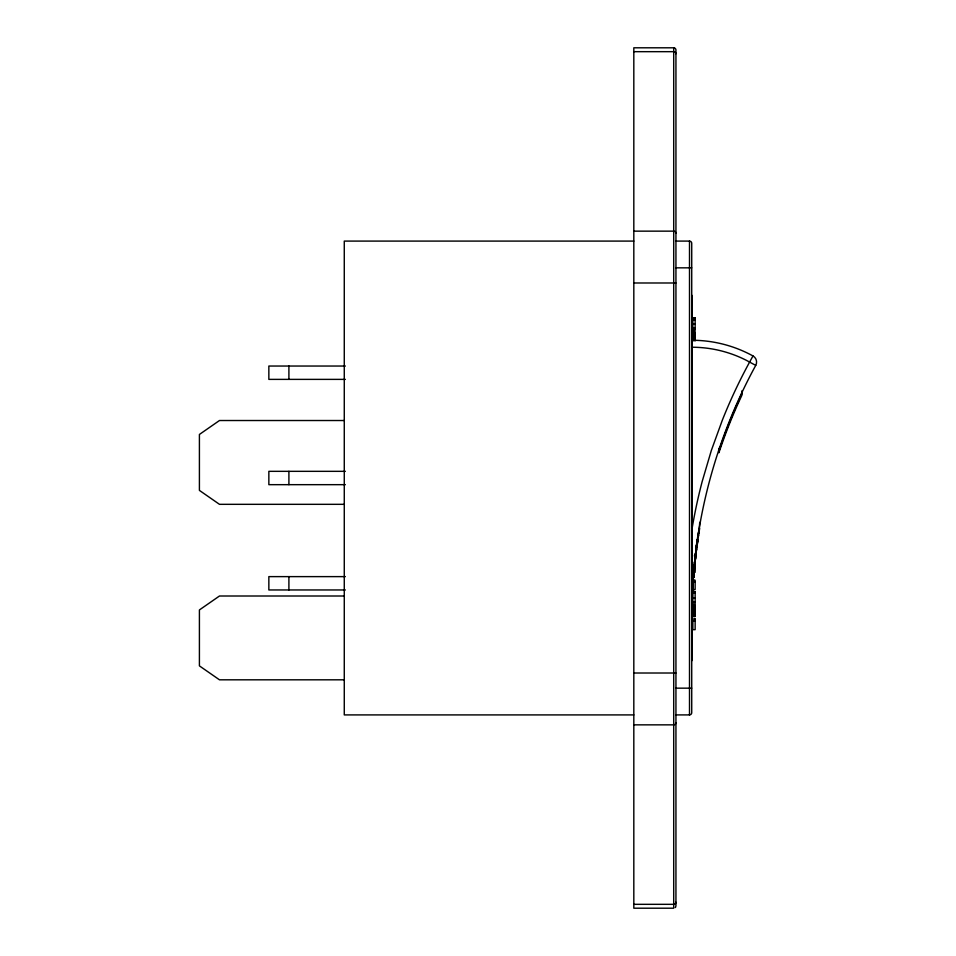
<?xml version="1.0" encoding="UTF-8"?>
<svg xmlns="http://www.w3.org/2000/svg" width="956" height="956" viewBox="0 0 956 956"><rect width="100%" height="100%" fill="white"/><g stroke="black" fill="none" stroke-linecap="round" stroke-linejoin="round"><path stroke-width="1.43" d="M692.574 588.119L692.992 588.777M692.598 587.809L692.634 587.127M693.028 588.167L693.124 586.434M692.646 587.008L692.682 586.231M692.67 586.506L692.706 585.681M692.706 585.944L692.73 585.419A30.747 0.598 -85 0 1 692.718 583.519M693.136 586.291L693.387 582.073M692.777 584.522L692.73 585.61A30.747 0.598 -85 0 1 692.718 583.71M692.777 584.797L692.837 583.614M692.837 583.805L692.885 582.766M692.885 582.957L692.921 582.216M692.909 582.634L692.933 581.989M692.933 582.168L693.1 579.479M692.981 581.463L693.004 581.033A30.735 0.884 -84.5 0 0 692.837 581.666M693.435 581.356L693.554 579.706M693.267 577.34L693.303 576.719M693.721 577.376L693.817 576.062M693.303 576.91L693.339 576.289M693.817 576.11L694.068 572.931M693.578 573.409L693.638 572.704A30.735 0.98 -84.3 0 0 693.566 574.926A30.747 0.693 -84.8 0 0 693.399 577.316M693.65 572.596L693.769 571.15M694.092 572.632L694.176 571.64M693.757 571.282L693.877 569.764M694.176 571.748L694.295 570.206M694.295 570.338L694.426 568.712M693.877 569.836L693.948 568.88M693.948 569.119L694.008 568.462M694.426 568.928L694.474 568.246A30.664 1.649 -83.7 0 1 695.132 561.088M694.02 568.258L694.116 567.267M694.462 568.306L694.642 566.49M694.63 566.55L694.869 564.136M694.355 564.542L694.295 565.438A30.712 1.661 -83.7 0 0 694.02 567.912M694.869 564.279L695.335 559.619M694.522 563.06L694.713 561.244A30.712 1.709 -83.7 0 0 694.426 564.434M694.713 561.303L694.821 560.013A30.712 1.804 -83.7 0 1 695.179 556.762L695.287 555.854A30.712 1.709 -83.7 0 1 695.741 552.52M694.809 560.347L695.084 557.79M695.335 559.63L695.729 556.093M695.227 556.404L695.179 556.954A30.712 1.804 -83.7 0 0 694.821 560.216M695.287 556.045L695.311 555.675A30.712 1.709 -83.7 0 1 695.741 552.341M695.717 556.249L696.076 553.177M695.49 554.337L695.693 552.604M696.076 553.321L696.35 550.967M695.693 552.628L695.801 551.528A30.712 1.661 -83.7 0 1 696.088 549.055M695.801 551.755L695.98 550.345M696.35 550.991L696.577 549.126M696.243 548.075L696.123 549.019A30.712 1.577 -83.8 0 0 695.848 551.373M696.566 549.258L696.649 548.636M696.243 548.266L696.315 547.573M696.291 547.919L696.362 547.226M696.673 548.469L696.805 547.453M696.793 547.549L696.912 546.629M696.458 546.641L696.828 543.761M696.9 546.689L696.996 546.007M696.984 546.199L697.366 543.355M696.816 544.012L697.02 542.542M697.378 543.247L697.51 542.303A30.723 0.693 -82.6 0 1 697.976 539.973M697.51 542.339L697.749 540.618M697.306 540.606L697.438 539.531M697.749 540.666L697.88 539.782M698.215 537.487L698.454 535.957M697.82 537.153L697.952 536.089M697.94 536.376L698.107 535.121M698.43 536.101L698.537 535.384M698.107 535.312L698.262 534.105M698.179 534.846L698.31 533.962M698.525 535.48L698.812 533.711M698.37 533.448L698.513 532.564M698.788 533.83L698.944 532.815M698.501 532.827L698.633 531.811M698.932 532.898L699.254 530.927M698.633 532.014L698.776 530.891M698.764 531.166L698.92 530.03M699.242 530.998L699.696 528.286M698.92 530.221L699.111 529.086M699.063 529.385L699.195 528.608M691.845 340.264A127.029 127.029 0 0 1 752.981 355.943L749.624 362.049A529.325 529.325 0 0 0 722.366 420.09L711.336 450.467L702.194 481.454A529.206 529.206 0 0 0 691.666 531.082M675.283 907.543L675.773 906.826M673.705 47.8L633.816 47.8L633.816 908.2L673.705 908.2L673.705 47.8A2.223 2.223 0 0 1 675.94 50.023L675.94 905.93M633.816 51.672L673.705 51.672A2.223 2.079 0 0 1 675.94 53.751M633.816 231.149L673.705 231.149A2.223 2.079 0 0 1 675.94 233.228M633.816 241.091L344.268 241.091L344.268 714.909L633.816 714.909M675.94 241.091L689.503 241.091A2.223 2.223 0 0 1 691.726 243.326L691.726 712.674A2.223 2.223 0 0 1 689.503 714.909L675.94 714.909M675.94 267.835L691.702 267.835M633.816 282.988L675.916 282.988M692.861 318.217L695.143 318.217M692.861 319.663L695.143 319.663M692.861 319.734L695.143 319.734M692.861 324.311L695.143 324.215M692.861 328.398L695.143 328.398M692.861 328.589L695.143 328.589M692.861 332.7L695.143 332.7M692.861 333.25L695.143 333.25M692.861 333.799L695.143 333.799M692.861 334.481L695.143 334.481M692.861 335.783L695.143 335.783M692.861 337.014L695.143 337.014M692.861 337.337L695.143 337.337M692.861 337.48L695.143 337.516M692.861 338.424L695.143 338.424M692.861 340.563L695.143 340.563M691.845 347.231L694.14 347.255A119.87 119.87 0 0 1 721.672 350.995L723.071 351.366A119.835 119.835 0 0 1 746.05 360.161L755.742 365.383A522.394 522.394 0 0 0 691.893 608.853A6.967 6.967 0 0 1 691.702 610.394M345.367 366.04L268.851 366.04L268.851 379.377L345.367 379.377M344.268 420.52L219.474 420.52L199.41 434.454L199.41 490.392L219.474 504.326L344.268 504.326M345.367 471.332L268.851 471.332L268.851 484.668L345.367 484.668M345.367 576.623L268.851 576.623L268.851 589.96L345.367 589.96M692.861 580.208L695.143 580.208L695.143 589.494L692.861 589.494M692.861 581.989L695.143 581.989M692.861 591.453L695.143 591.453L695.143 603.953L692.861 603.953L692.981 578.954M692.861 591.8L695.143 591.8M692.861 593.317L695.143 593.246M344.268 596.006L219.474 596.006L199.41 609.94L199.41 665.878L219.474 679.812L344.268 679.812M692.861 597.894L695.143 597.799M692.861 601.981L695.143 601.981M692.861 602.172L695.143 602.172M692.861 606.283L695.143 606.283M692.861 606.821L695.143 606.821M692.861 607.383L695.143 607.383M692.861 608.064L695.143 608.064M692.861 609.354L695.143 609.354M692.861 610.597L695.143 610.597M692.861 611.063L695.143 611.087M692.861 612.007L695.143 612.007M692.861 614.146L695.143 614.146M692.861 614.851L695.143 614.732M692.861 616.632L695.143 616.632M692.861 620.743L695.143 620.743M633.816 673.012L675.916 673.012M675.94 688.165L691.702 688.165M633.816 724.851L673.705 724.851A2.223 2.079 0 0 0 675.94 722.772M633.816 904.328L673.705 904.328A2.223 2.079 0 0 0 675.94 902.249M693.566 576.743L693.769 567.972M697.39 540.415L697.772 536.077M699.314 528.082L699.72 522.299M718.506 450.993L718.924 451.136A521.952 521.952 0 0 1 741.88 393.681L741.474 393.502M741.88 390.861L741.88 395.282A521.952 521.952 0 0 0 718.924 452.738L718.924 448.304M695.143 340.826L695.143 331.624L692.861 331.624L692.861 340.826M695.143 557.515L695.143 572.345M691.845 295.273L691.845 660.727M689.503 241.091L689.503 714.909M288.903 366.04L288.903 379.377M288.903 471.332L288.903 484.668M288.903 576.623L288.903 589.96M752.981 355.943A6.967 6.967 0 0 1 755.742 365.383M697.211 541.933A30.747 0.681 -82.6 0 1 697.545 539.626M696.828 544.538A30.735 0.968 -83 0 1 696.936 543.809M696.482 546.748A30.723 1.267 -83.4 0 1 696.757 544.693M694.128 567.47A30.712 1.577 -83.8 0 1 694.331 565.247M694.426 564.243A30.712 1.709 -83.7 0 1 694.761 560.969A18.272 0.633 -83.7 0 1 695.072 557.934M693.53 572.967A30.723 1.398 -83.9 0 1 693.721 570.756M696.386 545.84A30.723 1.398 -83.9 0 1 696.673 543.641M693.399 577.125A30.747 0.693 -84.8 0 1 693.566 574.795M693.745 571.975A30.723 1.267 -84 0 1 693.925 569.907M696.972 542.148A30.735 1.171 -83.3 0 1 697.39 539.292M697.617 537.666A30.735 0.884 -82.9 0 1 698 535.205M696.482 546.928A30.723 1.267 -83.4 0 1 696.757 544.884M693.53 573.158A30.723 1.398 -83.9 0 1 693.721 570.935M696.386 546.031A30.723 1.398 -83.9 0 1 696.673 543.833M692.837 581.857A30.735 0.884 -84.5 0 1 692.897 580.925M693.853 577.245A30.723 0.705 -84.8 0 1 694.02 574.903M694.02 574.831A30.7 0.992 -84.3 0 1 694.235 572.226M694.199 572.023A30.688 1.279 -84 0 1 694.379 569.955M695.705 555.962A30.664 1.649 -83.7 0 1 696.47 549.581M695.263 560.264A30.652 1.792 -83.7 0 1 695.645 556.798M696.267 551.23A30.664 1.649 -83.6 0 1 696.566 548.911M693.96 573.397A30.688 1.386 -83.9 0 1 694.152 571.186M696.852 545.876A30.688 1.386 -83.9 0 1 697.127 543.677M697.438 541.992A30.7 1.159 -83.3 0 1 697.856 539.16M698.095 537.523A30.723 0.86 -82.9 0 1 698.466 535.085M695.012 562.761A18.236 0.609 -83.7 0 1 695.932 554.396M695.394 559.176A18.236 0.633 -83.7 0 1 695.526 557.993M694.462 556.177A30.664 1.649 -83.7 0 1 694.558 555.113M697.259 544.932A30.7 0.98 -83 0 1 697.617 542.351M696.9 547.155A30.688 1.279 -83.4 0 1 697.175 545.111M693.566 577.962A30.7 1.171 -84.1 0 1 693.781 575.094M693.267 582.073A30.723 0.872 -84.5 0 1 693.435 579.599M693.745 572.154A30.723 1.267 -84 0 1 693.925 570.087M695.681 556.535A17.841 0.609 -83.7 0 1 695.753 555.89M695.155 561.303A17.841 0.609 -83.7 0 1 695.227 560.646M694.869 563.909A18.355 0.609 -83.7 0 1 695.108 561.614M694.558 562.714A18.272 0.609 -83.7 0 1 694.677 561.53M694.737 560.993A18.726 0.645 -83.7 0 1 694.785 560.586M695.49 554.169A18.487 0.621 -83.7 0 1 695.598 553.213M695.143 317.87L692.861 317.87L692.861 330.382L695.143 330.382L695.143 317.87M695.143 605.208L692.861 605.208L692.861 616.273L695.143 616.273L695.143 605.208M695.143 618.962L692.861 618.962L692.861 629.669L695.143 629.669L695.143 618.962"/></g></svg>
